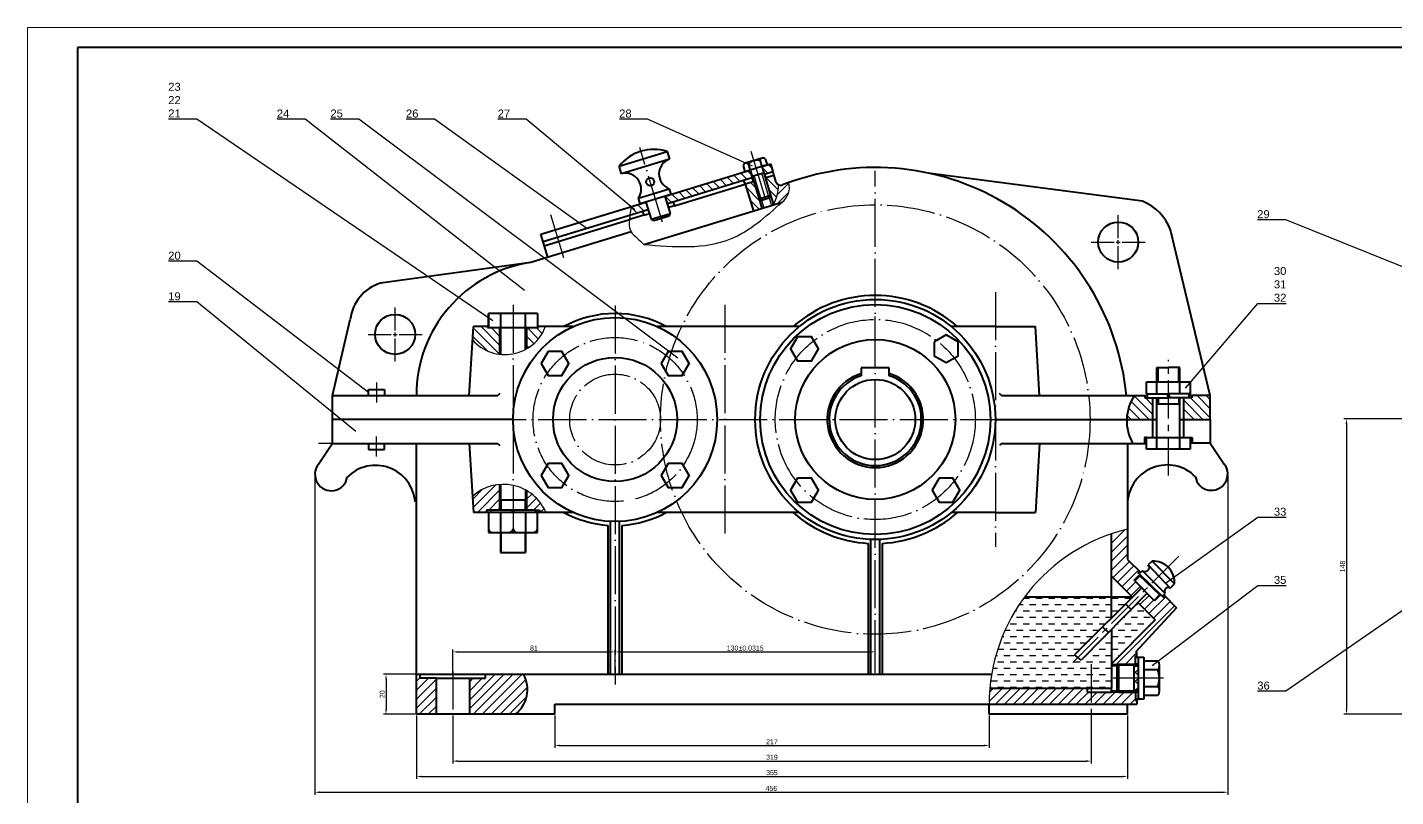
# Model space of a CAD drawing. Header units: millimetres. Extents: x 0 to 2913, y 0 to 841.
# Drawn here: x 1 to 685, y 456 to 841 of the extents above; entities that cross this region are included whole.
import ezdxf
from ezdxf import colors
from ezdxf.entities.mleader import LeaderData, LeaderLine
from ezdxf.math import Vec2, Vec3

# ---------------------------------------------------------------- set-up
doc = ezdxf.new("R2010")
doc.units = ezdxf.units.MM
doc.linetypes.add('ACAD_ISO04W100', pattern=[30, 24, -3, 0, -3])
doc.linetypes.add('CENTER2', pattern=[28.575, 19.05, -3.175, 3.175, -3.175])
doc.layers.get('0').update_dxf_attribs({"linetype": 'ACAD_ISO04W100'})
doc.layers.add('2', color=255, linetype='Continuous')
doc.layers.add('文字', color=7, linetype='Continuous', lineweight=15)
doc.layers.add('粗实线', color=7, linetype='Continuous', lineweight=30)
doc.styles.get("Standard").update_dxf_attribs({"font": 'arial.ttf'})
doc.dimstyles.new('ISO-25', dxfattribs={"dimtxt": 2.5, "dimasz": 2.5, "dimexe": 1.25, "dimexo": 0.625, "dimtad": 1, "dimtxsty": 'Standard', "dimcen": 2.5, "dimadec": 0, "dimazin": 0, "dimtfac": 1, "dimtmove": 0, "dimatfit": 3, "dimfxl": 1, "dimarcsym": 0})

# ---------------------------------------------------------------- blocks, each defined once
blk = doc.blocks.new('*U11')
at = {"color": 0, "linetype": 'CENTER2', "transparency": 16777216}
blk.add_line((0, 5), (0, -5), dxfattribs=at)
blk = doc.blocks.new('*U12')
at = {"color": 0, "linetype": 'CENTER2', "transparency": 16777216}
blk.add_line((0, -5), (0, 5), dxfattribs=at)
blk = doc.blocks.new('*U13')
at = {"color": 0, "linetype": 'CENTER2', "transparency": 16777216}
for p, q in [((0, 2), (0, 13.5)), ((-13.5, 0), (-2, 0)), ((2, 0), (13.5, 0)), ((0, -13.5), (0, -2))]:
    blk.add_line(p, q, dxfattribs=at)
at = {"color": 0, "linetype": 'Continuous', "transparency": 16777216}
for p, q in [((-1, 0), (1, 0)), ((0, -1), (0, 1))]:
    blk.add_line(p, q, dxfattribs=at)
blk = doc.blocks.new('*U14')
at = {"color": 0, "linetype": 'CENTER2', "transparency": 16777216}
blk.add_line((0, 12.48), (0, -12.48), dxfattribs=at)
blk = doc.blocks.new('*U15')
at = {"color": 0, "linetype": 'CENTER2', "transparency": 16777216}
blk.add_line((33.88, 33.96), (-19.15, -19.19), dxfattribs=at)
blk = doc.blocks.new('*U16')
at = {"color": 0, "linetype": 'CENTER2', "transparency": 16777216}
blk.add_line((0, -33.97), (0, 23.87), dxfattribs=at)
blk = doc.blocks.new('*U17')
at = {"color": 0, "linetype": 'CENTER2', "transparency": 16777216}
for p, q in [((0, 2), (0, 13.5)), ((-13.5, 0), (-2, 0)), ((2, 0), (13.5, 0)), ((0, -13.5), (0, -2))]:
    blk.add_line(p, q, dxfattribs=at)
at = {"color": 0, "linetype": 'Continuous', "transparency": 16777216}
for p, q in [((-1, 0), (1, 0)), ((0, -1), (0, 1))]:
    blk.add_line(p, q, dxfattribs=at)
blk = doc.blocks.new('_None')
blk = doc.blocks.new('*D47')
at = {"color": 0, "linetype": 'ByBlock', "lineweight": -2, "transparency": 16777216}
for p, q in [((144.69, 617.18), (144.69, 457.42)), ((600.76, 617.18), (600.76, 457.42)), ((147.19, 458.67), (598.26, 458.67))]:
    blk.add_line(p, q, dxfattribs=at)
at = {"color": 0, "linetype": 'ByBlock', "lineweight": -3, "transparency": 16777216}
for points in [[(147.19, 459.08), (147.19, 458.25), (144.69, 458.67)], [(598.26, 459.08), (598.26, 458.25), (600.76, 458.67)]]:
    blk.add_solid(points, dxfattribs=at)
at = {"layer": 'Defpoints', "color": 0, "linetype": 'ByBlock', "lineweight": -3, "transparency": 16777216}
for p in [(144.69, 617.81), (600.76, 617.81), (600.76, 458.67)]:
    blk.add_point(p, dxfattribs=at)
at = {"color": 0, "linetype": 'ByBlock', "lineweight": -3, "transparency": 16777216, "insert": (372.73, 460.57), "char_height": 2.5, "attachment_point": 5}
blk.add_mtext('456', dxfattribs=at)
blk = doc.blocks.new('_DotSmall')
at = {"color": 0, "linetype": 'ByBlock', "lineweight": -3, "const_width": 0.5}
blk.add_lwpolyline([(-0.0625, 0, 1), (0.0625, 0, 1)], format="xyb", close=True, dxfattribs=at)
blk = doc.blocks.new('*D48')
at = {"color": 0, "linetype": 'ByBlock', "lineweight": -2, "transparency": 16777216}
for p, q in [((195.39, 497.05), (195.39, 465.3)), ((550.7, 497.05), (550.7, 465.3)), ((197.89, 466.55), (548.2, 466.55))]:
    blk.add_line(p, q, dxfattribs=at)
at = {"color": 0, "linetype": 'ByBlock', "lineweight": -3, "transparency": 16777216}
for points in [[(197.89, 466.96), (197.89, 466.13), (195.39, 466.55)], [(548.2, 466.96), (548.2, 466.13), (550.7, 466.55)]]:
    blk.add_solid(points, dxfattribs=at)
at = {"layer": 'Defpoints', "color": 0, "linetype": 'ByBlock', "lineweight": -3, "transparency": 16777216}
for p in [(195.39, 497.68), (550.7, 497.68), (550.7, 466.55)]:
    blk.add_point(p, dxfattribs=at)
at = {"color": 0, "linetype": 'ByBlock', "lineweight": -3, "transparency": 16777216, "insert": (373.05, 468.45), "char_height": 2.5, "attachment_point": 5}
blk.add_mtext('355', dxfattribs=at)
blk = doc.blocks.new('*U49')
at = {"color": 0, "linetype": 'CENTER2', "transparency": 16777216}
blk.add_line((0, 12.48), (0, -18.25), dxfattribs=at)
blk = doc.blocks.new('*D50')
at = {"color": 0, "linetype": 'ByBlock', "lineweight": -2, "transparency": 16777216}
for p, q in [((213.56, 497.05), (213.56, 473.01)), ((532.53, 497.05), (532.53, 473.01)), ((216.06, 474.26), (530.03, 474.26))]:
    blk.add_line(p, q, dxfattribs=at)
at = {"color": 0, "linetype": 'ByBlock', "lineweight": -3, "transparency": 16777216}
for points in [[(216.06, 474.68), (216.06, 473.84), (213.56, 474.26)], [(530.03, 474.68), (530.03, 473.84), (532.53, 474.26)]]:
    blk.add_solid(points, dxfattribs=at)
at = {"layer": 'Defpoints', "color": 0, "linetype": 'ByBlock', "lineweight": -3, "transparency": 16777216}
for p in [(213.56, 497.68), (532.53, 497.68), (532.53, 474.26)]:
    blk.add_point(p, dxfattribs=at)
at = {"color": 0, "linetype": 'ByBlock', "lineweight": -3, "transparency": 16777216, "insert": (373.04, 476.16), "char_height": 2.5, "attachment_point": 5}
blk.add_mtext('319', dxfattribs=at)
blk = doc.blocks.new('*D51')
at = {"color": 0, "linetype": 'ByBlock', "lineweight": -2, "transparency": 16777216}
for p, q in [((264.54, 497.05), (264.54, 480.79)), ((481.56, 497.05), (481.56, 480.79)), ((267.04, 482.04), (479.06, 482.04))]:
    blk.add_line(p, q, dxfattribs=at)
at = {"color": 0, "linetype": 'ByBlock', "lineweight": -3, "transparency": 16777216}
for points in [[(267.04, 482.46), (267.04, 481.62), (264.54, 482.04)], [(479.06, 482.46), (479.06, 481.62), (481.56, 482.04)]]:
    blk.add_solid(points, dxfattribs=at)
at = {"layer": 'Defpoints', "color": 0, "linetype": 'ByBlock', "lineweight": -3, "transparency": 16777216}
for p in [(264.54, 497.68), (481.56, 497.68), (481.56, 482.04)]:
    blk.add_point(p, dxfattribs=at)
at = {"color": 0, "linetype": 'ByBlock', "lineweight": -3, "transparency": 16777216, "insert": (373.05, 483.92), "char_height": 2.5, "attachment_point": 5}
blk.add_mtext('217', dxfattribs=at)
blk = doc.blocks.new('*D52')
at = {"color": 0, "linetype": 'ByBlock', "lineweight": -2, "transparency": 16777216}
for p, q in [((213.56, 518.3), (213.56, 530.07)), ((216.06, 528.82), (292.17, 528.82)), ((294.67, 518.3), (294.67, 530.07))]:
    blk.add_line(p, q, dxfattribs=at)
at = {"color": 0, "linetype": 'ByBlock', "lineweight": -3, "transparency": 16777216}
for points in [[(216.06, 529.24), (216.06, 528.41), (213.56, 528.82)], [(292.17, 529.24), (292.17, 528.41), (294.67, 528.82)]]:
    blk.add_solid(points, dxfattribs=at)
at = {"layer": 'Defpoints', "color": 0, "linetype": 'ByBlock', "lineweight": -3, "transparency": 16777216}
for p in [(294.67, 528.82), (213.56, 517.68), (294.67, 517.68)]:
    blk.add_point(p, dxfattribs=at)
at = {"color": 0, "linetype": 'ByBlock', "lineweight": -3, "transparency": 16777216, "insert": (254.11, 530.73), "char_height": 2.5, "attachment_point": 5}
blk.add_mtext('81', dxfattribs=at)
blk = doc.blocks.new('*D53')
at = {"color": 0, "linetype": 'ByBlock', "lineweight": -2, "transparency": 16777216}
for p, q in [((294.67, 518.3), (294.67, 530.07)), ((297.17, 528.82), (422.17, 528.82)), ((424.67, 518.3), (424.67, 530.07))]:
    blk.add_line(p, q, dxfattribs=at)
at = {"color": 0, "linetype": 'ByBlock', "lineweight": -3, "transparency": 16777216}
for points in [[(297.17, 529.24), (297.17, 528.41), (294.67, 528.82)], [(422.17, 529.24), (422.17, 528.41), (424.67, 528.82)]]:
    blk.add_solid(points, dxfattribs=at)
at = {"layer": 'Defpoints', "color": 0, "linetype": 'ByBlock', "lineweight": -3, "transparency": 16777216}
for p in [(424.67, 528.82), (294.67, 517.68), (424.67, 517.68)]:
    blk.add_point(p, dxfattribs=at)
at = {"color": 0, "linetype": 'ByBlock', "lineweight": -3, "transparency": 16777216, "insert": (359.67, 530.73), "char_height": 2.5, "attachment_point": 5}
blk.add_mtext('130%%P0.0315', dxfattribs=at)
blk = doc.blocks.new('*D54')
at = {"color": 0, "linetype": 'ByBlock', "lineweight": -2, "transparency": 16777216}
for p, q in [((194.77, 517.68), (178.97, 517.68)), ((180.22, 515.18), (180.22, 500.18)), ((194.77, 497.68), (178.97, 497.68))]:
    blk.add_line(p, q, dxfattribs=at)
at = {"color": 0, "linetype": 'ByBlock', "lineweight": -3, "transparency": 16777216}
for points in [[(179.8, 515.18), (180.64, 515.18), (180.22, 517.68)], [(179.8, 500.18), (180.64, 500.18), (180.22, 497.68)]]:
    blk.add_solid(points, dxfattribs=at)
at = {"layer": 'Defpoints', "color": 0, "linetype": 'ByBlock', "lineweight": -3, "transparency": 16777216}
for p in [(195.39, 517.68), (180.22, 497.68), (195.39, 497.68)]:
    blk.add_point(p, dxfattribs=at)
at = {"color": 0, "linetype": 'ByBlock', "lineweight": -3, "transparency": 16777216, "insert": (178.32, 507.68), "char_height": 2.5, "attachment_point": 5, "rotation": 90}
blk.add_mtext('20', dxfattribs=at)
blk = doc.blocks.new('*D55')
at = {"color": 0, "linetype": 'ByBlock', "lineweight": -2, "transparency": 16777216}
for p, q in [((688.89, 645.28), (658.86, 645.28)), ((660.11, 642.78), (660.11, 500.18)), ((765.49, 497.68), (658.86, 497.68))]:
    blk.add_line(p, q, dxfattribs=at)
at = {"color": 0, "linetype": 'ByBlock', "lineweight": -3, "transparency": 16777216}
for points in [[(659.69, 642.78), (660.52, 642.78), (660.11, 645.28)], [(659.69, 500.18), (660.52, 500.18), (660.11, 497.68)]]:
    blk.add_solid(points, dxfattribs=at)
at = {"layer": 'Defpoints', "color": 0, "linetype": 'ByBlock', "lineweight": -3, "transparency": 16777216}
for p in [(689.52, 645.28), (660.11, 497.68), (766.12, 497.68)]:
    blk.add_point(p, dxfattribs=at)
at = {"color": 0, "linetype": 'ByBlock', "lineweight": -3, "transparency": 16777216, "insert": (658.21, 571.48), "char_height": 2.5, "attachment_point": 5, "rotation": 90}
blk.add_mtext('148', dxfattribs=at)

msp = doc.modelspace()

# ---------------------------------------------------------------- hatches: boundary and pattern name
at = {"layer": '2', "true_color": 0xffffff}
h = msp.add_hatch(dxfattribs=at)
h.set_pattern_fill('ANSI31', angle=90)
h.set_pattern_definition([(135, (-2254.677, -853.864), (-2.245064, -2.245064), [])])
h.paths.add_polyline_path([(363.076, 765.727), (361.905, 769.552), (319.64, 756.619), (320.81, 752.794)])
h.paths.add_polyline_path([(310.077, 753.693), (302.94, 751.509), (302.198, 747.099), (311.248, 749.868)])
h.paths.add_polyline_path([(363.948, 763.903), (359.645, 762.586), (363.741, 749.199), (368.044, 750.515), (366.581, 755.297)])
h.paths.add_polyline_path([(372.233, 772.712), (368.216, 771.483), (369.387, 767.658), (373.403, 768.887)])
h.paths.add_polyline_path([(259.836, 691.404), (256.425, 691.404), (256.425, 690.904), (255.925, 690.904), (250.425, 690.904), (250.425, 680.304, 0.1736738)])
h.paths.add_polyline_path([(236.915, 690.904), (230.915, 690.904), (230.915, 691.404), (223.969, 691.404), (223.517, 684.641, 0.1811777), (236.915, 677.584)])
h.paths.add_polyline_path([(592.054, 656.971), (582.9, 656.971), (582.9, 655.783), (581.482, 655.783), (578.821, 655.783), (578.821, 644.976), (592.054, 645.012)])
h.paths.add_polyline_path([(563.423, 655.783), (560.762, 655.783), (559.344, 655.783), (559.344, 656.971), (554.129, 656.971, 0.1411447), (550.319, 644.971), (563.423, 644.971)])
at = {"layer": '2', "lineweight": -3, "true_color": 0xffffff}
h = msp.add_hatch(dxfattribs=at)
h.set_pattern_fill('ANSI31', angle=90)
h.paths.add_polyline_path([(372.319, 757.052), (373.782, 752.271, 0.1169114), (376.331, 762.333, -0.2279357), (374.866, 764.106), (373.988, 766.975), (369.972, 765.746), (369.685, 765.658)])
h = msp.add_hatch(dxfattribs=at)
h.set_pattern_fill('ANSI31')
h.paths.add_polyline_path([(373.782, 752.271), (378.085, 753.588, 0.2930957), (381.497, 763.376), (378.632, 762.37, -0.2279357), (376.331, 762.333, -0.1169114)])
h = msp.add_hatch(dxfattribs=at)
h.set_pattern_fill('ANSI31')
h.paths.add_polyline_path([(532.53, 508.675), (530.537, 508.675), (530.537, 510.675), (481.913, 510.675, 0.0222779), (481.556, 502.675), (532.53, 502.675)])
h.paths.add_polyline_path([(555.405, 504.475), (554.705, 504.475), (554.705, 508.675), (546.305, 508.675), (542.7, 508.675), (532.53, 508.675), (532.53, 502.675), (555.405, 502.675)])
h.paths.add_polyline_path([(575.231, 550.792), (569.454, 556.675), (568.779, 555.957), (568.067, 556.66), (567.021, 557.671), (566.758, 557.407), (567.021, 557.154), (564.203, 554.342), (563.953, 554.596), (560.447, 558.16), (555.863, 553.507), (564.512, 544.825), (542.7, 522.883), (542.7, 522.675), (546.305, 522.675), (554.005, 522.675), (554.705, 522.675), (554.705, 526.175), (554.705, 526.875), (555.405, 526.875), (555.405, 528.675), (554.7, 528.675)])
h.paths.add_polyline_path([(550.7, 574.96), (550.7, 590.153, 0.0231544), (542.7, 587.858), (542.7, 566.627), (553.195, 556.186), (557.853, 560.796), (554.347, 564.36), (554.076, 564.635), (556.578, 567.162), (556.882, 566.87), (557.189, 567.175), (556.561, 567.782), (555.988, 568.336), (556.794, 569.134)])
h = msp.add_hatch(dxfattribs=at)
h.set_pattern_fill('DASH')
h.paths.add_polyline_path([(542.7, 545.798), (542.7, 556.186), (499.214, 556.186, 0.1379584), (481.913, 510.675), (542.7, 510.675), (542.7, 540.146), (527.458, 524.675), (524.145, 527.434)])
h.paths.add_polyline_path([(553.195, 556.186), (542.7, 556.186), (542.7, 545.798)])
h.paths.add_polyline_path([(564.512, 544.825), (555.863, 553.507), (542.7, 540.146), (542.7, 522.883)])
at = {"layer": '粗实线', "lineweight": -3, "true_color": 0xffffff}
h = msp.add_hatch(dxfattribs=at)
h.set_pattern_fill('ANSI31')
h.paths.add_polyline_path([(236.915, 612.493, 0.1652091), (223.435, 606.535), (223.969, 598.539), (230.415, 598.539), (230.415, 599.684), (232.415, 599.684), (236.915, 599.684)])
h.paths.add_polyline_path([(250.425, 609.5), (250.425, 599.684), (254.925, 599.684), (256.925, 599.684), (256.925, 598.539), (260.071, 598.539, 0.163598)])
h = msp.add_hatch(dxfattribs=at)
h.set_pattern_fill('ANSI37')
h.paths.add_polyline_path([(556.105, 521.905), (554.005, 521.905), (554.005, 515.675), (556.105, 515.675)])
h.paths.add_polyline_path([(554.005, 509.445), (556.105, 509.445), (556.105, 515.675), (554.005, 515.675)])
h.paths.add_polyline_path([(278.67, 377.088), (277.67, 377.088), (273.172, 375.988), (273.172, 371.988), (277.67, 370.968), (278.67, 370.968)])
h.paths.add_polyline_path([(316.168, 375.988), (311.67, 377.088), (310.67, 377.088), (310.67, 370.968), (311.67, 370.968), (316.168, 371.988)])
h.paths.add_polyline_path([(450.275, 198.026), (450.275, 202.026), (445.67, 203.065), (444.67, 203.065), (444.67, 196.988), (445.67, 196.988)])
h.paths.add_polyline_path([(404.67, 203.065), (403.67, 203.065), (399.065, 202.026), (399.065, 198.026), (403.67, 196.988), (404.67, 196.988)])
h = msp.add_hatch(dxfattribs=at)
h.set_pattern_fill('ANSI31')
h.paths.add_polyline_path([(195.392, 497.675), (205.22, 497.675), (205.22, 515.675), (197.22, 515.675), (197.22, 517.675), (195.392, 517.675)])
h.paths.add_polyline_path([(221.9, 497.675), (221.9, 515.614), (229.9, 515.614), (229.9, 517.675), (248.815, 517.675, -0.3729797), (244.891, 497.675)])

# ---------------------------------------------------------------- linework, layer by layer
for p, q in [((318.37, 743.681), (306.958, 780.975)), ((362.427, 779.124), (371.205, 750.437)), ((424.67, 520.647), (424.67, 769.295)), ((262.315, 747.445), (268.89, 725.959)), ((484.67, 708.68), (484.67, 581.263)), ((243.67, 702.258), (243.67, 587.685)), ((294.67, 701.997), (294.67, 512.488)), ((349.463, 702.258), (349.463, 587.685)), ((196.101, 644.971), (546.104, 644.971))]:
    msp.add_line(p, q)
for centre, radius in [((424.67, 644.971), 107.296), ((424.67, 644.971), 50), ((294.67, 644.971), 41), ((294.67, 644.971), 22.704)]:
    msp.add_circle(centre, radius)
at = {"layer": '2', "lineweight": 40}
for p, q in [((296.731, 771.679), (320.636, 778.994)), ((321.807, 775.169), (297.901, 767.854)), ((320.636, 778.994), (321.807, 775.169)), ((368.085, 775.626), (359.696, 773.059)), ((361.227, 772.796), (362.192, 769.64)), ((366.964, 774.551), (367.93, 771.396)), ((368.216, 771.483), (372.233, 772.712)), ((369.616, 775.363), (370.582, 772.207)), ((372.233, 772.712), (373.403, 768.887)), ((297.901, 767.854), (296.731, 771.679)), ((319.64, 756.619), (361.905, 769.552)), ((363.076, 765.727), (320.81, 752.794)), ((358.574, 771.984), (359.54, 768.829)), ((370.582, 772.207), (359.54, 768.829)), ((361.905, 769.552), (363.076, 765.727)), ((362.192, 769.64), (366.581, 755.297)), ((363.076, 765.727), (363.661, 763.815)), ((363.128, 766.58), (368.866, 768.336)), ((367.93, 771.396), (372.319, 757.052)), ((369.387, 767.658), (368.216, 771.483)), ((369.387, 767.658), (373.403, 768.887)), ((369.972, 765.746), (369.387, 767.658)), ((373.988, 766.975), (369.972, 765.746)), ((373.403, 768.887), (373.988, 766.975)), ((373.988, 766.975), (374.866, 764.106)), ((558.199, 754.071), (452.203, 767.957)), ((306.331, 755.684), (321.631, 760.366)), ((321.631, 760.366), (322.508, 757.497)), ((324.264, 751.76), (359.645, 762.586)), ((359.645, 762.586), (359.06, 764.498)), ((363.661, 763.815), (359.645, 762.586)), ((359.645, 762.586), (363.741, 749.199)), ((381.497, 763.376), (378.632, 762.37)), ((257.484, 737.6), (310.077, 753.693)), ((307.209, 752.815), (306.331, 755.684)), ((322.508, 757.497), (307.209, 752.815)), ((309.014, 732.453), (378.085, 753.588)), ((310.077, 753.693), (312.711, 745.087)), ((322.273, 748.013), (319.64, 756.619)), ((323.679, 753.672), (324.264, 751.76)), ((366.581, 755.297), (372.319, 757.052)), ((366.581, 755.297), (367.83, 754.633)), ((366.581, 755.297), (368.044, 750.515)), ((367.83, 754.633), (371.655, 755.803)), ((372.319, 757.052), (371.655, 755.803)), ((372.319, 757.052), (373.782, 752.271)), ((311.248, 749.868), (258.655, 733.775)), ((308.964, 747.078), (301.827, 744.894)), ((308.379, 748.991), (308.964, 747.078)), ((308.964, 747.078), (311.833, 747.956)), ((312.711, 745.087), (322.273, 748.013)), ((313.96, 744.424), (321.61, 746.764)), ((324.264, 751.76), (321.395, 750.882)), ((321.61, 746.764), (322.273, 748.013)), ((302.627, 738.864), (252.518, 723.531)), ((259.24, 731.863), (301.827, 744.894)), ((312.711, 745.087), (313.96, 744.424)), ((592.054, 656.971), (572.152, 739.737)), ((260.996, 726.125), (257.484, 737.6)), ((252.518, 723.531), (177.525, 713.175)), ((255.925, 697.904), (231.415, 697.904)), ((231.415, 697.904), (231.415, 690.904)), ((231.415, 692.013), (231.415, 697.904)), ((237.415, 697.904), (237.415, 677.527)), ((249.925, 680.024), (249.925, 697.904)), ((255.925, 697.904), (255.925, 690.904)), ((153.392, 656.971), (162.302, 694.955)), ((221.67, 656.971), (223.969, 691.404)), ((231.415, 691.404), (223.969, 691.404)), ((230.915, 691.404), (230.915, 690.904)), ((230.915, 690.904), (255.925, 690.904)), ((236.915, 690.904), (236.915, 677.584)), ((250.425, 690.904), (250.425, 680.304)), ((273.575, 691.404), (255.925, 691.404)), ((255.925, 690.904), (256.425, 690.904)), ((256.425, 690.904), (256.425, 691.404)), ((386.67, 691.404), (315.765, 691.404)), ((484.67, 691.404), (462.67, 691.404)), ((484.67, 691.404), (504.67, 691.404)), ((506.67, 656.971), (504.67, 691.404)), ((431.67, 670.88), (417.67, 670.88)), ((417.67, 670.88), (417.67, 666.88)), ((431.67, 666.88), (431.67, 670.88)), ((565.324, 657.847), (565.324, 671.033)), ((565.324, 671.033), (571.122, 671.033)), ((565.942, 663.735), (565.942, 671.033)), ((576.92, 671.033), (571.122, 671.033)), ((576.302, 663.735), (576.302, 671.033)), ((576.92, 657.847), (576.92, 671.033)), ((560.191, 657.847), (560.191, 663.735)), ((560.191, 663.735), (582.053, 663.735)), ((582.053, 663.735), (582.053, 657.847)), ((153.392, 656.971), (236.101, 656.971)), ((153.392, 644.971), (153.392, 656.971)), ((171.392, 656.971), (171.392, 659.971)), ((171.392, 659.971), (179.392, 659.971)), ((179.392, 659.971), (179.392, 656.971)), ((237.101, 657.971), (236.101, 656.971)), ((487.745, 656.971), (486.745, 657.971)), ((487.745, 656.971), (560.762, 656.971)), ((559.344, 656.971), (559.344, 655.783)), ((560.762, 657.847), (560.191, 657.847)), ((560.762, 655.783), (560.762, 657.847)), ((560.762, 657.847), (571.122, 657.847)), ((570.122, 657.847), (571.122, 655.783)), ((582.053, 657.847), (571.122, 657.847)), ((572.122, 655.783), (571.122, 657.847)), ((581.482, 655.783), (581.482, 657.847)), ((582.9, 656.971), (581.482, 656.971)), ((582.9, 656.971), (582.9, 655.783)), ((592.054, 656.971), (582.9, 656.971)), ((592.054, 645.012), (592.054, 657.012)), ((559.344, 655.783), (560.762, 655.783)), ((560.762, 655.783), (571.122, 655.783)), ((563.423, 636.054), (563.423, 655.783)), ((565.324, 630.166), (565.324, 655.783)), ((565.324, 652.863), (576.92, 652.863)), ((565.942, 655.783), (565.942, 652.863)), ((581.482, 655.783), (571.122, 655.783)), ((576.302, 655.783), (576.302, 652.863)), ((576.92, 630.166), (576.92, 655.783)), ((578.821, 636.054), (578.821, 655.783)), ((582.9, 655.783), (581.482, 655.783)), ((243.67, 644.971), (153.392, 644.971)), ((153.392, 632.971), (153.392, 644.971)), ((484.67, 644.971), (565.324, 644.971)), ((576.92, 644.971), (592.054, 645.012)), ((592.054, 645.012), (592.054, 633.151)), ((560.191, 636.054), (559.191, 636.054)), ((559.191, 636.054), (559.191, 632.971)), ((560.191, 630.166), (560.191, 636.054)), ((560.191, 636.054), (582.053, 636.054)), ((582.053, 636.054), (582.053, 630.166)), ((582.053, 636.054), (583.053, 636.054)), ((583.053, 636.054), (583.053, 633.11)), ((153.392, 632.971), (146.392, 622.512)), ((153.392, 632.971), (236.101, 632.971)), ((171.392, 632.971), (171.392, 629.971)), ((171.392, 629.971), (179.392, 629.971)), ((179.392, 629.971), (179.392, 632.971)), ((195.392, 497.675), (195.392, 632.971)), ((221.67, 632.971), (223.969, 598.539)), ((236.101, 632.971), (237.101, 631.971)), ((487.745, 632.971), (486.745, 631.971)), ((487.745, 632.971), (560.191, 632.971)), ((506.67, 632.971), (504.67, 598.539)), ((550.7, 632.971), (550.7, 574.96)), ((582.053, 630.166), (560.191, 630.166)), ((592.054, 633.151), (582.053, 633.11)), ((592.054, 633.151), (599.054, 622.692)), ((236.915, 612.493), (236.915, 599.684)), ((237.415, 612.532), (237.415, 599.684)), ((249.925, 609.781), (249.925, 599.684)), ((250.425, 609.5), (250.425, 599.684)), ((249.925, 604.592), (237.415, 604.592)), ((273.575, 598.539), (223.969, 598.539)), ((232.415, 599.684), (230.415, 599.684)), ((230.415, 599.684), (230.415, 598.684)), ((230.415, 598.684), (232.415, 598.684)), ((231.415, 598.539), (231.415, 588.539)), ((254.925, 599.684), (232.415, 599.684)), ((232.415, 599.684), (232.415, 598.539)), ((237.415, 598.539), (237.415, 578.539)), ((243.144, 599.684), (243.67, 598.539)), ((244.195, 598.539), (243.67, 599.684)), ((249.925, 598.539), (249.925, 578.539)), ((254.925, 599.684), (254.925, 598.539)), ((254.925, 599.684), (256.925, 599.684)), ((256.925, 598.684), (254.925, 598.684)), ((255.925, 588.539), (255.925, 598.539)), ((256.925, 599.684), (256.925, 598.684)), ((386.67, 598.539), (315.765, 598.539)), ((484.67, 598.539), (462.67, 598.539)), ((484.67, 598.539), (504.67, 598.539)), ((231.415, 588.539), (255.925, 588.539)), ((291.27, 517.675), (291.27, 592.08)), ((292.434, 517.675), (292.434, 594.02)), ((296.906, 517.675), (296.906, 594.02)), ((298.07, 592.08), (298.07, 517.675)), ((421.27, 517.675), (421.27, 583.065)), ((422.434, 517.675), (422.434, 585.013)), ((426.906, 517.675), (426.906, 585.013)), ((428.07, 583.065), (428.07, 517.675)), ((542.7, 545.798), (542.7, 587.858)), ((237.415, 578.539), (249.925, 578.539)), ((550.7, 574.96), (557.362, 568.591)), ((555.988, 568.336), (556.704, 569.045)), ((556.561, 567.782), (555.988, 568.336)), ((558.163, 569.399), (556.561, 567.782)), ((556.561, 567.782), (568.067, 556.66)), ((569.473, 558.082), (558.163, 569.399)), ((563, 574.233), (561.059, 572.321)), ((561.059, 572.321), (572.091, 560.729)), ((574.228, 562.834), (563, 574.233)), ((557.853, 560.796), (524.145, 527.434)), ((542.7, 566.627), (553.195, 556.186)), ((554.076, 564.635), (556.578, 567.162)), ((554.347, 564.36), (554.076, 564.635)), ((557.189, 567.175), (554.347, 564.36)), ((554.347, 564.36), (563.953, 554.596)), ((556.578, 567.162), (567.021, 557.154)), ((572.091, 560.729), (574.228, 562.834)), ((553.195, 556.186), (499.214, 556.186)), ((560.447, 558.16), (527.458, 524.675)), ((563.953, 554.596), (567.021, 557.671)), ((564.203, 554.342), (563.953, 554.596)), ((567.021, 557.154), (564.203, 554.342)), ((568.067, 556.66), (569.473, 558.082)), ((568.067, 556.66), (568.779, 555.957)), ((568.77, 557.371), (575.231, 550.792)), ((568.779, 555.957), (569.454, 556.675)), ((549.774, 552.799), (552.489, 550.083)), ((575.231, 550.792), (554.7, 528.675)), ((555.863, 553.507), (564.512, 544.825)), ((538.274, 541.417), (541.154, 538.577)), ((564.512, 544.825), (542.7, 522.883)), ((542.7, 540.146), (542.7, 510.675)), ((527.458, 524.675), (524.145, 527.434)), ((555.405, 528.675), (554.7, 528.675)), ((554.705, 522.675), (554.705, 526.875)), ((554.705, 526.875), (555.405, 526.875)), ((555.405, 526.875), (555.405, 528.675)), ((555.405, 526.175), (555.405, 526.875)), ((542.7, 521.975), (545.605, 521.975)), ((545.605, 521.975), (546.305, 522.675)), ((545.605, 509.375), (545.605, 521.975)), ((546.305, 522.675), (554.705, 522.675)), ((546.305, 522.675), (554.005, 522.675)), ((546.305, 508.675), (546.305, 522.675)), ((554.005, 508.675), (554.005, 522.675)), ((554.005, 521.905), (556.105, 521.905)), ((554.705, 526.175), (556.105, 526.175)), ((556.105, 522.675), (554.705, 522.675)), ((556.105, 505.175), (556.105, 526.175)), ((556.105, 526.175), (558.905, 526.175)), ((558.905, 526.175), (558.905, 505.175)), ((565.905, 524.145), (558.905, 524.145)), ((565.905, 519.91), (558.905, 519.91)), ((566.605, 509.323), (566.605, 522.028)), ((195.392, 517.675), (482.816, 517.675)), ((197.22, 515.675), (197.22, 517.675)), ((205.22, 515.675), (197.22, 515.675)), ((205.22, 515.675), (205.22, 497.675)), ((205.22, 515.675), (221.9, 515.614)), ((221.9, 515.614), (221.9, 497.675)), ((221.9, 515.614), (229.9, 515.614)), ((229.9, 515.614), (229.9, 517.614)), ((481.913, 510.675), (542.7, 510.675)), ((530.537, 510.675), (530.537, 508.675)), ((530.537, 508.675), (542.7, 508.675)), ((542.7, 508.675), (542.7, 510.675)), ((542.7, 509.375), (545.605, 509.375)), ((545.605, 509.375), (546.305, 508.675)), ((546.305, 508.675), (554.705, 508.675)), ((556.105, 509.445), (554.005, 509.445)), ((556.105, 508.675), (554.705, 508.675)), ((554.705, 508.675), (554.705, 504.475)), ((565.905, 511.44), (558.905, 511.44)), ((558.905, 507.205), (565.905, 507.205)), ((264.536, 497.675), (264.536, 502.675)), ((264.536, 502.675), (466.764, 502.675)), ((466.764, 502.675), (555.405, 502.675)), ((481.556, 497.675), (481.556, 502.675)), ((550.7, 497.675), (550.7, 502.675)), ((554.705, 505.175), (556.105, 505.175)), ((554.705, 504.475), (555.405, 504.475)), ((555.405, 504.475), (555.405, 502.675)), ((558.905, 505.175), (556.105, 505.175)), ((264.536, 497.675), (195.392, 497.675)), ((550.7, 497.675), (481.556, 497.675))]:
    msp.add_line(p, q, dxfattribs=at)
at = {"layer": '2'}
for p, q in [((359.06, 764.498), (363.076, 765.727)), ((367.83, 754.633), (364.085, 766.873)), ((371.655, 755.803), (367.91, 768.043)), ((369.685, 765.658), (373.988, 766.975)), ((359.645, 762.586), (363.948, 763.903)), ((363.948, 763.903), (366.581, 755.297)), ((302.94, 751.509), (310.077, 753.693)), ((367.83, 754.633), (369, 750.808)), ((371.655, 755.803), (372.825, 751.978)), ((302.198, 747.099), (302.94, 751.509)), ((311.248, 749.868), (302.198, 747.099)), ((311.248, 749.868), (308.379, 748.991)), ((231.415, 691.404), (230.915, 691.404)), ((237.415, 690.904), (236.915, 690.904)), ((249.925, 690.904), (250.425, 690.904)), ((424.67, 690.971), (424.67, 696.471)), ((504.67, 656.971), (506.67, 656.971)), ((153.392, 632.971), (146.392, 632.971)), ((237.734, 604.592), (237.734, 599.684)), ((249.605, 604.592), (249.605, 599.684)), ((243.67, 599.684), (243.144, 599.684)), ((243.67, 598.539), (244.195, 598.539)), ((237.734, 588.539), (237.734, 578.539)), ((249.605, 588.539), (249.605, 578.539)), ((556.876, 566.864), (556.578, 567.162)), ((563.953, 554.596), (560.447, 558.16)), ((554.005, 521.975), (545.605, 521.975)), ((554.005, 522.675), (554.005, 521.905)), ((554.705, 522.675), (554.705, 526.175)), ((298.07, 517.675), (291.27, 517.675)), ((428.07, 517.675), (421.27, 517.675)), ((424.67, 517.675), (428.07, 517.675)), ((568.705, 515.675), (543.505, 515.675)), ((554.005, 509.375), (545.605, 509.375))]:
    msp.add_line(p, q, dxfattribs=at)
at = {"layer": '2', "lineweight": -3}
for p, q in [((542.7, 522.675), (546.305, 522.675)), ((542.7, 508.675), (546.305, 508.675))]:
    msp.add_line(p, q, dxfattribs=at)
at = {"layer": '2', "color": 0, "lineweight": 40}
msp.add_line((550.7, 497.675), (532.53, 497.675), dxfattribs=at)
at = {"layer": '2', "lineweight": 40}
for points in [[(385.85, 686.327), (382.386, 680.327), (385.85, 674.327), (392.779, 674.327), (396.243, 680.327), (392.779, 686.327)], [(454.025, 683.791), (454.025, 676.863), (460.025, 673.398), (466.025, 676.863), (466.025, 683.791), (460.025, 687.255)], [(261.206, 678.918), (257.742, 672.918), (261.206, 666.918), (268.134, 666.918), (271.598, 672.918), (268.134, 678.918)], [(321.206, 678.918), (317.742, 672.918), (321.206, 666.918), (328.134, 666.918), (331.598, 672.918), (328.134, 678.918)], [(261.206, 623.025), (257.742, 617.025), (261.206, 611.025), (268.134, 611.025), (271.598, 617.025), (268.134, 623.025)], [(321.206, 623.025), (317.742, 617.025), (321.206, 611.025), (328.134, 611.025), (331.598, 617.025), (328.134, 623.025)], [(385.85, 615.616), (382.386, 609.616), (385.85, 603.616), (392.779, 603.616), (396.243, 609.616), (392.779, 615.616)], [(456.561, 615.616), (453.097, 609.616), (456.561, 603.616), (463.489, 603.616), (466.953, 609.616), (463.489, 615.616)]]:
    msp.add_lwpolyline(points, close=True, dxfattribs=at)
for centre, radius in [((312.225, 763.762), 2), ((546.07, 733.667), 10), ((424.67, 644.971), 60), ((184.738, 687.535), 10), ((424.67, 644.971), 57.5), ((294.67, 644.971), 51), ((424.67, 644.971), 40), ((424.67, 644.971), 20)]:
    msp.add_circle(centre, radius, dxfattribs=at)
at = {"layer": '2', "color": 7, "lineweight": 40, "true_color": 0xffffff}
msp.add_circle((294.67, 644.971), 31, dxfattribs=at)
at = {"layer": '2', "lineweight": 40}
for centre, radius, start, end in [((313.981, 758.025), 22, 72.390212, 141.637283), ((324.508, 767.734), 7.91, 109.96905, 248.666691), ((360.2, 771.411), 1.724, 53.446572, 160.580924), ((365.874, 767.861), 6.779, 80.745703, 133.281792), ((368.59, 773.978), 1.724, 53.446572, 160.580924), ((299.823, 760.181), 7.91, 325.360805, 104.058446), ((424.67, 644.971), 126.03, 5.463719, 110.032949), ((377.443, 764.743), 2.654, 193.886812, 296.609879), ((549.476, 731.623), 24.084, 19.687628, 68.764573), ((262.573, 657.107), 67.181, 98.608319, 180.115872), ((183.883, 692.393), 21.733, 107.011247, 173.229803), ((424.67, 644.971), 62, 48.496503, 131.503497), ((294.67, 644.971), 53, 61.174189, 118.825811), ((424.67, 644.971), 24, 106.957763, 73.042237), ((424.67, 644.971), 23, 107.718932, 72.281068), ((573.055, 644.358), 22.744, 146.320088, 210.043419), ((152.812, 617.529), 8.127, 142.175252, 350.37206), ((570.496, 602.392), 19.859, 44.653722, 175.455384), ((592.635, 617.708), 8.127, 189.62794, 37.824748), ((174.95, 602.212), 19.859, 4.544616, 135.346278), ((294.67, 644.971), 53, 241.174189, 266.321896), ((294.378, 645.68), 53.761, 273.937458, 298.734095), ((424.67, 644.971), 62, 228.496503, 266.856396), ((424.67, 644.971), 62, 273.143604, 311.503497), ((233.415, 590.539), 2, 180, 270), ((241.67, 590.539), 2, 270, 0), ((245.67, 590.539), 2, 180, 270), ((253.925, 590.539), 2, 270, 0), ((559.426, 571.043), 2.073, 232.479356, 38.03134), ((563.362, 563.36), 10.879, 357.226256, 91.902595), ((571.069, 559.121), 1.904, 57.563956, 213.078812), ((563.053, 522.028), 3.553, 323.414448, 36.585552), ((553.444, 515.675), 13.161, 341.228963, 18.771037), ((235.312, 509.94), 15.562, 307.989428, 29.54578), ((563.053, 509.323), 3.553, 323.414448, 36.585552)]:
    msp.add_arc(centre, radius, start, end, dxfattribs=at)
at = {"layer": '2', "lineweight": -3}
msp.add_arc((353.835, 762.68), 22.499, 332.442803, 359.11584, dxfattribs=at)
at = {"layer": '2'}
for centre, radius, start, end in [((372.159, 761.142), 9.601, 308.109866, 13.452398), ((239.634, 698.992), 21.58, 221.684229, 339.412593), ((238.945, 589.673), 22.911, 22.765859, 132.609019), ((571.465, 502.675), 89.909, 103.353472, 180)]:
    msp.add_arc(centre, radius, start, end, dxfattribs=at)
for points, knots in [([(309.014, 732.453), (324.218, 731.227), (350.499, 729.108), (369.905, 746.329), (378.085, 753.588)], [0, 0, 0, 0, 43.3995797, 75.0223563, 75.0223563, 75.0223563, 75.0223563]), ([(302.198, 747.099), (302.06, 746.374), (301.545, 743.674), (301.69, 738.92), (305.826, 735.638), (307.943, 733.523), (309.014, 732.453)], [0, 0, 0, 0, 2.236068, 8.3188305, 12.7909665, 17.3714529, 17.3714529, 17.3714529, 17.3714529])]:
    msp.add_open_spline(points, degree=3, knots=knots, dxfattribs=at)
at = {"layer": '文字'}
for p, q in [((1190, 841), (1, 841)), ((1, 841), (1, 0))]:
    msp.add_line(p, q, dxfattribs=at)
at = {"layer": '粗实线', "lineweight": 40}
for p, q in [((1180, 831), (26, 831)), ((26, 831), (26, 10))]:
    msp.add_line(p, q, dxfattribs=at)
at = {"layer": '粗实线'}
msp.add_line((372.825, 751.978), (378.085, 753.588), dxfattribs=at)

# ---------------------------------------------------------------- block references
at = {"linetype": 'CENTER2'}
for name, p in [('*U17', (546.07, 733.667)), ('*U13', (184.738, 687.535)), ('*U16', (571.122, 650.928)), ('*U11', (175.392, 658.471)), ('*U12', (175.392, 631.471)), ('*U15', (542.476, 542.766)), ('*U49', (532.53, 510.16)), ('*U14', (213.56, 506.66))]:
    msp.add_blockref(name, p, dxfattribs=at)

# ---------------------------------------------------------------- dimensions: what is measured, and where the dimension line sits
at = {"color": 0, "linetype": 'ByBlock', "lineweight": -3}
dim = msp.add_linear_dim(base=(660.107, 497.675), p1=(689.519, 645.276), p2=(766.119, 497.675), angle=90, text='148', dimstyle='ISO-25', override={"dimldrblk": 'DotSmall'}, dxfattribs=at)
dim.commit()
dim.dimension.update_dxf_attribs({"geometry": '*D55', "text_midpoint": (658.205, 571.476)})
for base, p1, p2, text, picture, middle in [((600.761, 458.666), (144.69, 617.807), (600.761, 617.807), '456', '*D47', (372.725, 460.568)), ((294.67, 528.824), (213.56, 517.675), (294.67, 517.675), '81', '*D52', (254.115, 530.725)), ((550.7, 466.546), (195.392, 497.675), (550.7, 497.675), '355', '*D48', (373.046, 468.448)), ((532.53, 474.259), (213.56, 497.675), (532.53, 497.675), '319', '*D50', (373.045, 476.162)), ((481.556, 482.04), (264.536, 497.675), (481.556, 497.675), '217', '*D51', (373.046, 483.92))]:
    dim = msp.add_linear_dim(base=base, p1=p1, p2=p2, text=text, dimstyle='ISO-25', override={"dimldrblk": 'DotSmall'}, dxfattribs=at)
    dim.commit()
    dim.dimension.update_dxf_attribs({"geometry": picture, "text_midpoint": middle})
at = {"color": 3, "linetype": 'ByBlock', "lineweight": -3}
dim = msp.add_linear_dim(base=(424.67, 528.824), p1=(294.67, 517.675), p2=(424.67, 517.675), text='<>%%P0.0315', dimstyle='ISO-25', override={"dimldrblk": 'DotSmall'}, dxfattribs=at)
dim.commit()
dim.dimension.update_dxf_attribs({"geometry": '*D53', "text_midpoint": (359.67, 530.726)})
at = {"color": 0, "linetype": 'ByBlock', "lineweight": -3}
dim = msp.add_linear_dim(base=(180.219, 497.675), p1=(195.392, 517.675), p2=(195.392, 497.675), angle=90, dimstyle='ISO-25', override={"dimldrblk": 'DotSmall'}, dxfattribs=at)
dim.commit()
dim.dimension.update_dxf_attribs({"geometry": '*D54', "text_midpoint": (178.317, 507.675)})

# ---------------------------------------------------------------- leaders
at = {"layer": '粗实线', "color": 0, "lineweight": -3}
ml = msp.add_multileader_mtext('Standard', dxfattribs=at)
ml.set_content('23\\P22\\P21')
ml.set_leader_properties()
ml.set_arrow_properties(name='NONE')
ml.build(insert=Vec2(0, 0))
ml.multileader.update_dxf_attribs({"text_left_attachment_type": 5, "text_right_attachment_type": 5, "dogleg_length": 6})
ctx = ml.context
ctx.base_point, ctx.plane_origin = Vec3(69.806, 795.112), Vec3(233.575, 694.381)
ctx.left_attachment, ctx.right_attachment, ctx.text_align_type = 5, 5, 2
notes = []
notes.append((ctx, [(0, (1, 1, 0), (85.604, 795.112), (-1, 0), 6, [(0, [(233.575, 694.381)], 0, [])])]))
ctx.mtext.insert, ctx.mtext.alignment, ctx.mtext.flow_direction = Vec3(77.604, 813.294), 3, 5
ml = msp.add_multileader_mtext('Standard', dxfattribs=at)
ml.set_content('24')
ml.set_leader_properties()
ml.set_arrow_properties(name='NONE')
ml.build(insert=Vec2(0, 0))
ml.multileader.update_dxf_attribs({"text_left_attachment_type": 5, "text_right_attachment_type": 5, "dogleg_length": 6})
ctx = ml.context
ctx.base_point, ctx.plane_origin = Vec3(124.088, 795.112), Vec3(249.342, 709.508)
ctx.left_attachment, ctx.right_attachment, ctx.text_align_type = 5, 5, 2
notes.append((ctx, [(0, (1, 1, 0), (139.87, 795.112), (-1, 0), 6, [(0, [(249.342, 709.508)], 0, [])])]))
ctx.mtext.insert, ctx.mtext.alignment, ctx.mtext.flow_direction = Vec3(131.87, 799.928), 3, 5
ml = msp.add_multileader_mtext('Standard', dxfattribs=at)
ml.set_content('25')
ml.set_leader_properties()
ml.set_arrow_properties(name='NONE')
ml.build(insert=Vec2(0, 0))
ml.multileader.update_dxf_attribs({"text_left_attachment_type": 5, "text_right_attachment_type": 5, "dogleg_length": 6})
ctx = ml.context
ctx.base_point, ctx.plane_origin = Vec3(150.82, 795.112), Vec3(326.029, 675.661)
ctx.left_attachment, ctx.right_attachment, ctx.text_align_type = 5, 5, 2
notes.append((ctx, [(0, (1, 1, 0), (166.648, 795.112), (-1, 0), 6, [(0, [(326.029, 675.661)], 0, [])])]))
ctx.mtext.insert, ctx.mtext.alignment, ctx.mtext.flow_direction = Vec3(158.648, 799.928), 3, 5
ml = msp.add_multileader_mtext('Standard', dxfattribs=at)
ml.set_content('26')
ml.set_leader_properties()
ml.set_arrow_properties(name='NONE')
ml.build(insert=Vec2(0, 0))
ml.multileader.update_dxf_attribs({"text_left_attachment_type": 5, "text_right_attachment_type": 5, "dogleg_length": 6})
ctx = ml.context
ctx.base_point, ctx.plane_origin = Vec3(188.601, 795.112), Vec3(280.534, 740.47)
ctx.left_attachment, ctx.right_attachment, ctx.text_align_type = 5, 5, 2
notes.append((ctx, [(0, (1, 1, 0), (204.396, 795.112), (-1, 0), 6, [(0, [(280.534, 740.47)], 0, [])])]))
ctx.mtext.insert, ctx.mtext.alignment, ctx.mtext.flow_direction = Vec3(196.396, 799.928), 3, 5
ml = msp.add_multileader_mtext('Standard', dxfattribs=at)
ml.set_content('27')
ml.set_leader_properties()
ml.set_arrow_properties(name='NONE')
ml.build(insert=Vec2(0, 0))
ml.multileader.update_dxf_attribs({"text_left_attachment_type": 5, "text_right_attachment_type": 5, "dogleg_length": 6})
ctx = ml.context
ctx.base_point, ctx.plane_origin = Vec3(234.424, 795.112), Vec3(304.469, 749.826)
ctx.left_attachment, ctx.right_attachment, ctx.text_align_type = 5, 5, 2
notes.append((ctx, [(0, (1, 1, 0), (250.222, 795.112), (-1, 0), 6, [(0, [(304.469, 749.826)], 0, [])])]))
ctx.mtext.insert, ctx.mtext.alignment, ctx.mtext.flow_direction = Vec3(242.222, 799.928), 3, 5
ml = msp.add_multileader_mtext('Standard', dxfattribs=at)
ml.set_content('28')
ml.set_leader_properties()
ml.set_arrow_properties(name='NONE')
ml.build(insert=Vec2(0, 0))
ml.multileader.update_dxf_attribs({"text_left_attachment_type": 5, "text_right_attachment_type": 5, "dogleg_length": 6})
ctx = ml.context
ctx.base_point, ctx.plane_origin = Vec3(295.104, 795.112), Vec3(363.297, 771.672)
ctx.left_attachment, ctx.right_attachment, ctx.text_align_type = 5, 5, 2
notes.append((ctx, [(0, (1, 1, 0), (310.91, 795.112), (-1, 0), 6, [(0, [(363.297, 771.672)], 0, [])])]))
ctx.mtext.insert, ctx.mtext.alignment, ctx.mtext.flow_direction = Vec3(302.91, 799.928), 3, 5
at = {"layer": '粗实线', "color": 7, "lineweight": -3, "true_color": 0xffffff}
ml = msp.add_multileader_mtext('Standard', dxfattribs=at)
ml.set_content('29', color=(255, 255, 255))
ml.set_leader_properties()
ml.set_arrow_properties(name='NONE')
ml.build(insert=Vec2(0, 0))
ml.multileader.update_dxf_attribs({"text_left_attachment_type": 5, "text_right_attachment_type": 5, "dogleg_length": 6})
ctx = ml.context
ctx.base_point, ctx.plane_origin = Vec3(613.934, 744.799), Vec3(820.983, 667.949)
ctx.left_attachment, ctx.right_attachment, ctx.text_align_type = 5, 5, 2
notes.append((ctx, [(0, (1, 1, 0), (629.74, 744.799), (-1, 0), 6, [(0, [(820.983, 667.949)], 0, [])])]))
ctx.mtext.insert, ctx.mtext.alignment, ctx.mtext.flow_direction = Vec3(621.74, 749.616), 3, 5
at = {"layer": '粗实线', "color": 0, "lineweight": -3}
ml = msp.add_multileader_mtext('Standard', dxfattribs=at)
ml.set_content('20')
ml.set_leader_properties()
ml.set_arrow_properties(name='NONE')
ml.build(insert=Vec2(0, 0))
ml.multileader.update_dxf_attribs({"text_left_attachment_type": 5, "text_right_attachment_type": 5, "dogleg_length": 6})
ctx = ml.context
ctx.base_point, ctx.plane_origin = Vec3(69.82, 724.08), Vec3(171.392, 658.471)
ctx.left_attachment, ctx.right_attachment, ctx.text_align_type = 5, 5, 2
notes.append((ctx, [(0, (1, 1, 0), (85.604, 724.08), (-1, 0), 6, [(0, [(171.392, 658.471)], 0, [])])]))
ctx.mtext.insert, ctx.mtext.alignment, ctx.mtext.flow_direction = Vec3(77.604, 728.897), 3, 5
ml = msp.add_multileader_mtext('Standard', dxfattribs=at)
ml.set_content('30\\P31\\P32')
ml.set_leader_properties()
ml.set_arrow_properties(name='NONE')
ml.build(insert=Vec2(0, 0))
ml.multileader.update_dxf_attribs({"text_left_attachment_type": 5, "text_right_attachment_type": 5, "dogleg_length": 6})
ctx = ml.context
ctx.base_point, ctx.plane_origin = Vec3(621.842, 703.011), Vec3(579.638, 660.702)
ctx.left_attachment, ctx.right_attachment = 5, 5
notes.append((ctx, [(0, (1, 1, 0), (615.842, 703.011), (1, 0), 6, [(0, [(579.638, 660.702)], 0, [])])]))
ctx.mtext.insert, ctx.mtext.flow_direction = Vec3(623.842, 721.194), 5
ml = msp.add_multileader_mtext('Standard', dxfattribs=at)
ml.set_content('19')
ml.set_leader_properties()
ml.set_arrow_properties(name='NONE')
ml.build(insert=Vec2(0, 0))
ml.multileader.update_dxf_attribs({"text_left_attachment_type": 5, "text_right_attachment_type": 5, "dogleg_length": 6})
ctx = ml.context
ctx.base_point, ctx.plane_origin = Vec3(70.243, 703.74), Vec3(165.111, 638.971)
ctx.left_attachment, ctx.right_attachment, ctx.text_align_type = 5, 5, 2
notes.append((ctx, [(0, (1, 1, 0), (85.604, 703.74), (-1, 0), 6, [(0, [(165.111, 638.971)], 0, [])])]))
ctx.mtext.insert, ctx.mtext.alignment, ctx.mtext.flow_direction = Vec3(77.604, 708.556), 3, 5
ml = msp.add_multileader_mtext('Standard', dxfattribs=at)
ml.set_content('33')
ml.set_leader_properties()
ml.set_arrow_properties(name='NONE')
ml.build(insert=Vec2(0, 0))
ml.multileader.update_dxf_attribs({"text_left_attachment_type": 5, "text_right_attachment_type": 5, "dogleg_length": 6})
ctx = ml.context
ctx.base_point, ctx.plane_origin = Vec3(621.842, 596.088), Vec3(569.715, 563.225)
ctx.left_attachment, ctx.right_attachment = 5, 5
notes.append((ctx, [(0, (1, 1, 0), (615.842, 596.088), (1, 0), 6, [(0, [(569.715, 563.225)], 0, [])])]))
ctx.mtext.insert, ctx.mtext.flow_direction = Vec3(623.842, 600.904), 5
ml = msp.add_multileader_mtext('Standard', dxfattribs=at)
ml.set_content('36')
ml.set_leader_properties()
ml.set_arrow_properties(name='NONE')
ml.build(insert=Vec2(0, 0))
ml.multileader.update_dxf_attribs({"text_left_attachment_type": 5, "text_right_attachment_type": 5, "dogleg_length": 6})
ctx = ml.context
ctx.base_point, ctx.plane_origin = Vec3(614.036, 509.167), Vec3(762.596, 600.959)
ctx.left_attachment, ctx.right_attachment, ctx.text_align_type = 5, 5, 2
notes.append((ctx, [(0, (1, 1, 0), (629.761, 509.167), (-1, 0), 6, [(0, [(762.596, 600.959)], 0, [])])]))
ctx.mtext.insert, ctx.mtext.alignment, ctx.mtext.flow_direction = Vec3(621.761, 513.983), 3, 5
ml = msp.add_multileader_mtext('Standard', dxfattribs=at)
ml.set_content('35')
ml.set_leader_properties()
ml.set_arrow_properties(name='NONE')
ml.build(insert=Vec2(0, 0))
ml.multileader.update_dxf_attribs({"text_left_attachment_type": 5, "text_right_attachment_type": 5, "dogleg_length": 6})
ctx = ml.context
ctx.base_point, ctx.plane_origin = Vec3(621.842, 561.989), Vec3(563.053, 522.028)
ctx.left_attachment, ctx.right_attachment = 5, 5
notes.append((ctx, [(0, (1, 1, 0), (615.842, 561.989), (1, 0), 6, [(0, [(563.053, 522.028)], 0, [])])]))
ctx.mtext.insert, ctx.mtext.flow_direction = Vec3(623.842, 566.805), 5
for ctx, leaders in notes:
    for number, flags, end, landing, length, lines in leaders:
        leader = LeaderData()
        leader.index, (leader.has_last_leader_line, leader.has_dogleg_vector, leader.attachment_direction) = number, flags
        leader.last_leader_point, leader.dogleg_vector, leader.dogleg_length = Vec3(end), Vec3(landing), length
        for number, points, colour, breaks in lines:
            line = LeaderLine()
            line.index, line.vertices, line.color, line.breaks = number, Vec3.list(points), colors.encode_raw_color(colour), breaks
            leader.lines.append(line)
        ctx.leaders.append(leader)

doc.saveas('drawing.dxf')
